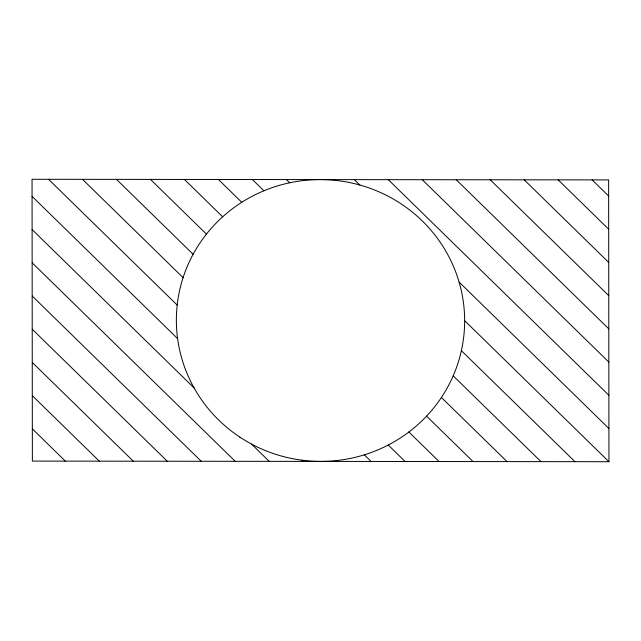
<?xml version="1.0" encoding="UTF-8"?>
<svg xmlns="http://www.w3.org/2000/svg" width="641" height="641" viewBox="0 0 641 641"><rect width="100%" height="100%" fill="white"/><g stroke="black" fill="none" stroke-linecap="round" stroke-linejoin="round"><path stroke-width="0.96" d="M608.95 461.72L32.37 461.087L32.05 179.28L608.63 179.913L608.95 461.72L464.645 320.66M592.148 179.897L608.654 196.026M558.167 179.857L608.686 229.238M524.194 179.817L608.726 262.449M490.221 179.784L608.766 295.661M456.24 179.744L608.798 328.873M422.267 179.704L608.838 362.085M388.294 179.672L608.878 395.297M354.313 179.632L359.841 185.033M459.084 282.048L608.91 428.508M286.367 179.56L289.668 182.789M461.376 350.643L574.977 461.688M252.394 179.52L263.916 190.786M453.195 375.818L540.996 461.648M218.413 179.48L241.761 202.3M441.417 397.476L507.023 461.608M184.44 179.448L222.659 216.81M426.569 416.145L473.05 461.576M150.467 179.408L206.426 234.109M408.87 432.01L439.069 461.536M116.486 179.368L193.117 254.277M388.246 445.022L405.096 461.496M82.513 179.336L183.086 277.649M364.336 454.83L371.123 461.464M48.54 179.296L177.188 305.06M336.293 460.591L337.15 461.424M32.066 196.37L177.597 338.632M301.951 460.19L303.169 461.384M32.106 229.582L194.079 387.917M251.528 444.077L269.196 461.352M32.146 262.794L235.223 461.312M32.178 296.006L201.242 461.272M32.218 329.218L167.269 461.24M32.258 362.429L133.296 461.2M32.29 395.641L99.315 461.159M32.33 428.853L65.342 461.127M239.838 437.098A144.153 140.9 2.8 0 0 464.292 330.708A144.153 140.9 2.8 0 0 257.37 193.686A144.153 140.9 2.8 0 0 239.838 437.098"/></g></svg>
